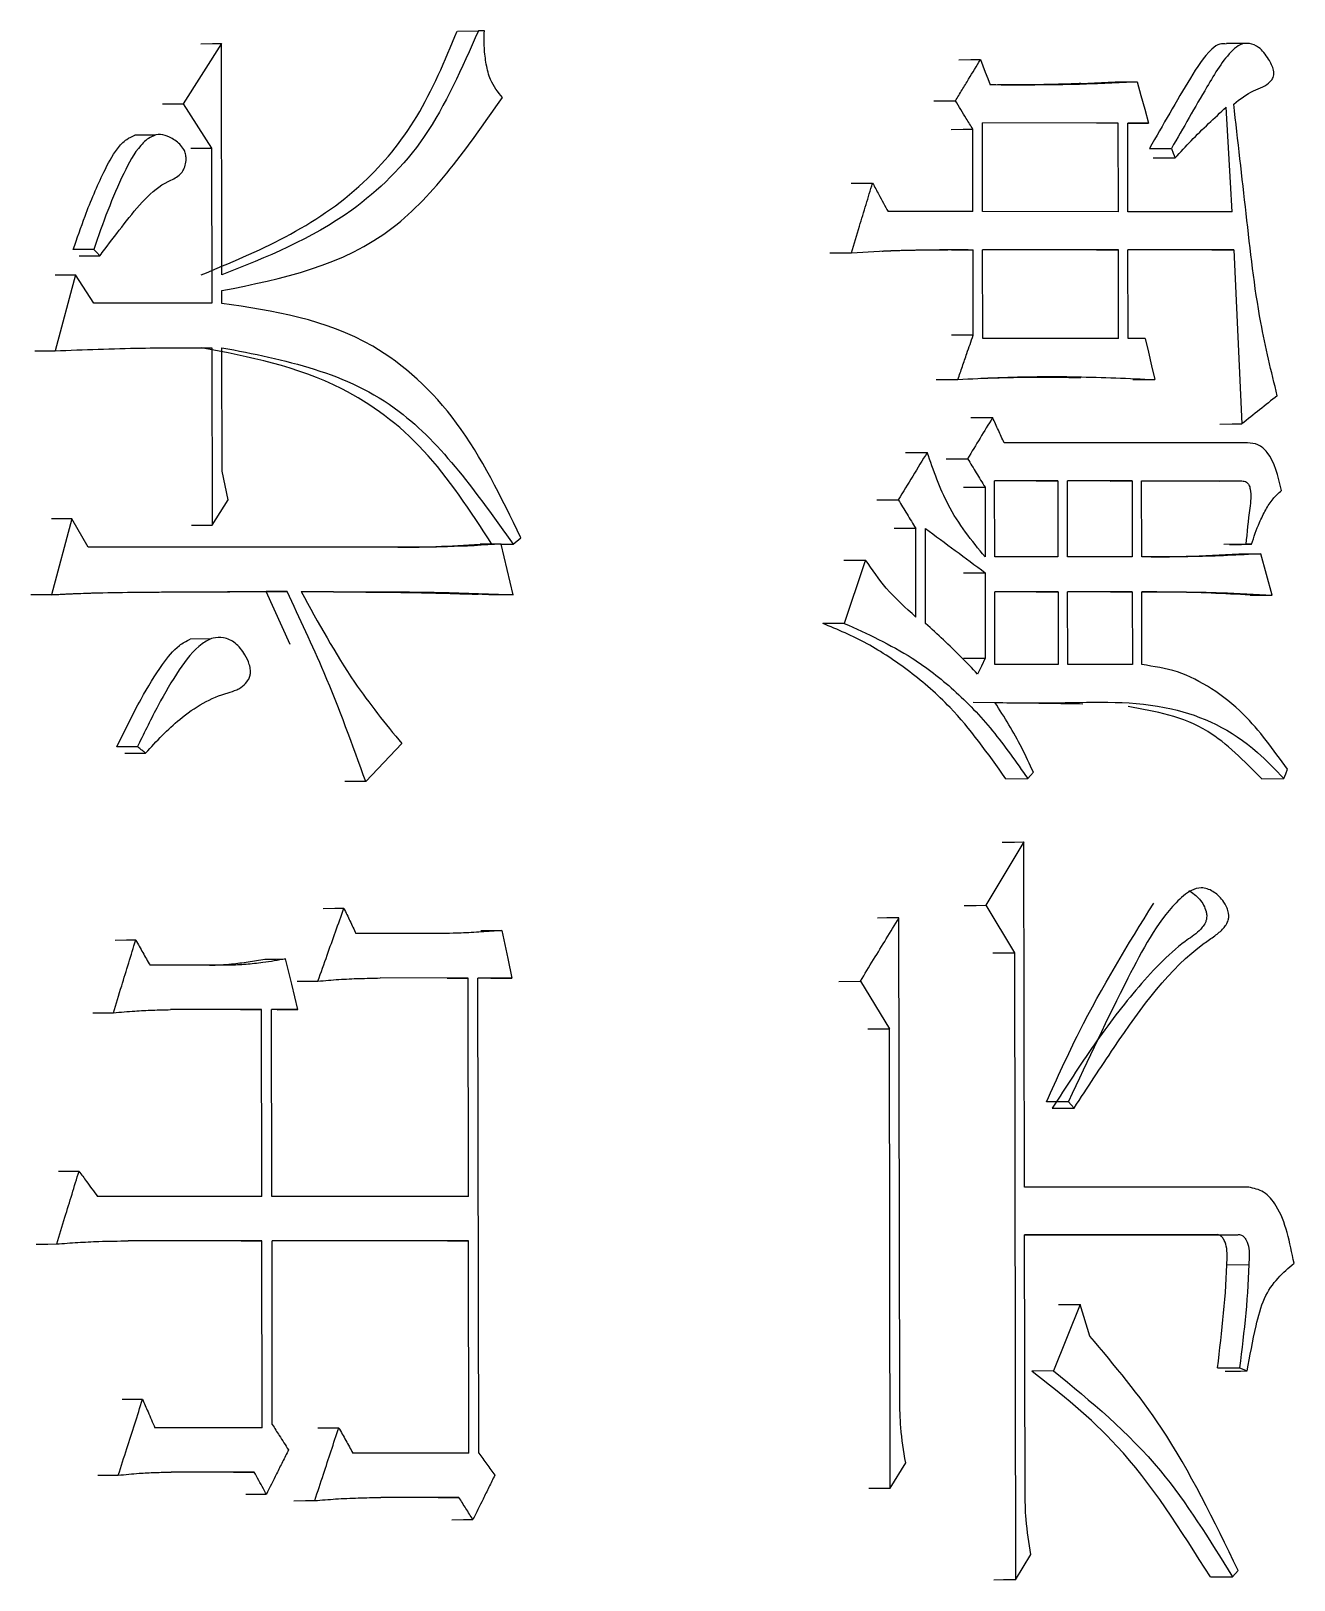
# Model space of a CAD drawing. Header units: millimetres. Extents: x 2320 to 4000, y 933 to 2121.
# Drawn here: x 2917.32 to 2921.64, y 1097.84 to 1103.13 of the extents above; entities that cross this region are included whole.
import ezdxf

# ---------------------------------------------------------------- set-up
doc = ezdxf.new("R2010")
doc.units = ezdxf.units.MM

msp = doc.modelspace()

# ---------------------------------------------------------------- linework, layer by layer
at = {"color": 7, "linetype": 'Continuous', "lineweight": 25}
for p, q in [((2918.7797, 1103.128), (2918.8513, 1103.1283)), ((2918.8716, 1103.1283), (2918.8513, 1103.1283)), ((2917.9739, 1103.0852), (2917.8428, 1102.8797)), ((2917.9753, 1102.2955), (2917.9739, 1103.0852)), ((2921.4812, 1103.0856), (2921.4056, 1103.0853)), ((2920.9087, 1102.9493), (2921.0261, 1102.9543)), ((2920.4068, 1102.8896), (2920.4806, 1102.8899)), ((2917.8428, 1102.8797), (2917.94, 1102.7282)), ((2920.5404, 1102.5113), (2920.5399, 1102.7925)), ((2921.0363, 1102.814), (2920.5727, 1102.8141)), ((2920.5732, 1102.5112), (2920.5727, 1102.8141)), ((2921.0363, 1102.814), (2920.9617, 1102.8137)), ((2921.0369, 1102.5111), (2921.0363, 1102.814)), ((2921.1402, 1102.8139), (2921.0688, 1102.814)), ((2921.0693, 1102.5111), (2921.0688, 1102.814)), ((2921.0688, 1102.8137), (2921.1402, 1102.8139)), ((2917.7488, 1102.7728), (2917.6782, 1102.7725)), ((2917.94, 1102.7282), (2917.9409, 1102.1982)), ((2921.156, 1102.6947), (2921.231, 1102.6949)), ((2920.5404, 1102.5113), (2920.2505, 1102.5113)), ((2921.0369, 1102.5111), (2920.5732, 1102.5112)), ((2921.425, 1102.5109), (2921.0693, 1102.5111)), ((2917.5379, 1102.3821), (2917.4677, 1102.3819)), ((2917.4885, 1102.3603), (2917.5588, 1102.3605)), ((2920.4665, 1102.3812), (2920.4392, 1102.3811)), ((2920.4665, 1102.3812), (2920.5406, 1102.3814)), ((2920.5411, 1102.0894), (2920.5406, 1102.3814)), ((2921.0371, 1102.3813), (2920.5734, 1102.3814)), ((2920.574, 1102.0785), (2920.5734, 1102.3814)), ((2920.9625, 1102.381), (2921.0371, 1102.3813)), ((2921.0376, 1102.0784), (2921.0371, 1102.3813)), ((2921.4316, 1102.3811), (2921.0695, 1102.3813)), ((2921.0701, 1102.0784), (2921.0695, 1102.3813)), ((2921.3563, 1102.3809), (2921.0695, 1102.381)), ((2921.3563, 1102.3809), (2921.4316, 1102.3811)), ((2917.4754, 1102.2956), (2917.406, 1102.036)), ((2917.5383, 1102.1982), (2917.4754, 1102.2956)), ((2917.9754, 1102.1981), (2917.9754, 1102.2414)), ((2917.9409, 1102.1982), (2917.5383, 1102.1982)), ((2917.8707, 1102.0465), (2917.8918, 1102.0465)), ((2917.9411, 1102.0467), (2917.9422, 1101.4409)), ((2917.9764, 1101.6248), (2917.9757, 1102.0467)), ((2920.5411, 1102.0894), (2920.4669, 1102.0891)), ((2921.0376, 1102.0784), (2920.574, 1102.0785)), ((2921.1284, 1102.0784), (2921.0701, 1102.0784)), ((2920.4147, 1101.9377), (2920.4888, 1101.938)), ((2921.0861, 1101.9375), (2921.1611, 1101.9377)), ((2920.3102, 1101.6889), (2920.3839, 1101.6891)), ((2921.4778, 1101.7212), (2920.6467, 1101.7216)), ((2920.5814, 1101.5701), (2920.5818, 1101.3322)), ((2920.83, 1101.5917), (2920.6141, 1101.5918)), ((2920.6146, 1101.3321), (2920.6141, 1101.5918)), ((2920.7557, 1101.5914), (2920.83, 1101.5917)), ((2920.83, 1101.5917), (2920.8305, 1101.3321)), ((2921.0839, 1101.5916), (2920.8626, 1101.5917)), ((2920.8631, 1101.3321), (2920.8626, 1101.5917)), ((2921.0092, 1101.5913), (2921.0839, 1101.5916)), ((2921.0839, 1101.5916), (2921.0843, 1101.332)), ((2921.1163, 1101.5916), (2921.4587, 1101.5914)), ((2921.1167, 1101.332), (2921.1163, 1101.5916)), ((2921.3834, 1101.5912), (2921.1163, 1101.5913)), ((2921.3834, 1101.5912), (2921.4588, 1101.5914)), ((2917.9422, 1101.4409), (2917.9973, 1101.5275)), ((2917.4628, 1101.4626), (2917.3935, 1101.203)), ((2917.5188, 1101.3653), (2917.4628, 1101.4626)), ((2917.8717, 1101.4407), (2917.9422, 1101.4409)), ((2920.3448, 1101.4296), (2920.2712, 1101.4293)), ((2920.3453, 1101.1267), (2920.3448, 1101.4296)), ((2920.3783, 1101.1051), (2920.3778, 1101.4296)), ((2918.5953, 1101.3651), (2917.5188, 1101.3653)), ((2918.9289, 1101.3759), (2918.8573, 1101.3756)), ((2918.9699, 1101.2028), (2918.9289, 1101.3759)), ((2918.929, 1101.3757), (2918.9697, 1101.3759)), ((2918.9697, 1101.3759), (2918.9967, 1101.3975)), ((2921.472, 1101.3751), (2921.3968, 1101.3749)), ((2921.4913, 1101.3751), (2921.472, 1101.3751)), ((2920.0998, 1101.3212), (2920.1732, 1101.3215)), ((2920.8305, 1101.3321), (2920.6146, 1101.3321)), ((2921.0843, 1101.332), (2920.8631, 1101.3321)), ((2920.5079, 1101.2778), (2920.5819, 1101.2781)), ((2920.5819, 1101.2781), (2920.5824, 1100.986)), ((2917.3935, 1101.203), (2917.3234, 1101.2028)), ((2918.1267, 1101.2135), (2917.9943, 1101.2132)), ((2918.2089, 1101.0335), (2918.1267, 1101.2135)), ((2918.1978, 1101.2137), (2918.1271, 1101.2135)), ((2918.9699, 1101.2028), (2918.8982, 1101.2025)), ((2920.8307, 1101.2131), (2920.6148, 1101.2132)), ((2920.6152, 1100.9644), (2920.6148, 1101.2132)), ((2920.7564, 1101.2128), (2920.8307, 1101.2131)), ((2920.8307, 1101.2131), (2920.8311, 1100.9643)), ((2921.0845, 1101.213), (2920.8633, 1101.2131)), ((2920.8637, 1100.9643), (2920.8633, 1101.2131)), ((2921.0098, 1101.2127), (2921.0845, 1101.213)), ((2921.0845, 1101.213), (2921.0849, 1100.9642)), ((2921.1174, 1100.9642), (2921.1169, 1101.213)), ((2921.4868, 1101.2017), (2921.5623, 1101.202)), ((2917.9378, 1101.0519), (2917.8669, 1101.0517)), ((2920.5084, 1100.9858), (2920.5824, 1100.986)), ((2920.8311, 1100.9643), (2920.6152, 1100.9644)), ((2921.0849, 1100.9642), (2920.8637, 1100.9643)), ((2920.9158, 1100.8295), (2920.5412, 1100.8344)), ((2917.6869, 1100.6838), (2917.6165, 1100.6835)), ((2918.4668, 1100.5648), (2918.5895, 1100.6944)), ((2917.6443, 1100.6618), (2917.7148, 1100.6621)), ((2918.4668, 1100.5648), (2918.3957, 1100.5645)), ((2920.6528, 1100.5746), (2920.7272, 1100.5749)), ((2921.5265, 1100.5745), (2921.6019, 1100.5748)), ((2920.7145, 1100.3586), (2920.5838, 1100.1423)), ((2920.7165, 1099.1795), (2920.7145, 1100.3586)), ((2920.5838, 1100.1423), (2920.6824, 1099.98)), ((2920.2904, 1098.4549), (2920.2876, 1100.0991)), ((2918.6863, 1100.0454), (2918.4333, 1100.0454)), ((2920.6824, 1099.98), (2920.686, 1097.8381)), ((2918, 1099.9373), (2917.7299, 1099.9374)), ((2918.8159, 1099.8939), (2918.5157, 1099.894)), ((2918.7444, 1099.8937), (2918.8159, 1099.8939)), ((2918.8172, 1099.1475), (2918.8159, 1099.8939)), ((2918.9654, 1099.8939), (2918.8499, 1099.8939)), ((2918.8527, 1098.2713), (2918.8499, 1099.8939)), ((2918.8937, 1099.8936), (2918.9654, 1099.8939)), ((2920.0824, 1099.8825), (2920.1558, 1099.8828)), ((2920.1558, 1099.8828), (2920.2553, 1099.7205)), ((2918.1107, 1099.7859), (2917.7995, 1099.7859)), ((2918.0401, 1099.7856), (2918.1107, 1099.7859)), ((2918.1118, 1099.1477), (2918.1107, 1099.7859)), ((2918.2346, 1099.7859), (2918.1452, 1099.7859)), ((2918.1462, 1099.1477), (2918.1452, 1099.7859)), ((2918.1639, 1099.7856), (2918.2346, 1099.7859)), ((2920.2579, 1098.152), (2920.2553, 1099.7205)), ((2920.8662, 1099.4715), (2920.7916, 1099.4713)), ((2920.8112, 1099.4497), (2920.8858, 1099.4499)), ((2918.1118, 1099.1477), (2917.5504, 1099.1477)), ((2918.8172, 1099.1475), (2918.1462, 1099.1477)), ((2921.4821, 1099.1792), (2920.7165, 1099.1795)), ((2918.112, 1098.9962), (2917.6551, 1098.9963)), ((2918.0414, 1098.996), (2918.112, 1098.9962)), ((2918.1131, 1098.358), (2918.112, 1098.9962)), ((2918.8175, 1098.9961), (2918.1465, 1098.9962)), ((2918.1476, 1098.3688), (2918.1465, 1098.9962)), ((2918.7459, 1098.9958), (2918.8175, 1098.9961)), ((2918.8187, 1098.2713), (2918.8175, 1098.9961)), ((2920.7168, 1099.0172), (2921.4438, 1099.0169)), ((2920.7182, 1098.141), (2920.7168, 1099.0172)), ((2921.3684, 1099.0167), (2920.7168, 1099.0169)), ((2921.3692, 1099.0167), (2921.4445, 1099.0169)), ((2921.4812, 1098.914), (2921.4063, 1098.9137)), ((2920.9065, 1098.7792), (2920.8156, 1098.552)), ((2920.9393, 1098.671), (2920.9065, 1098.7792)), ((2920.8156, 1098.552), (2920.7413, 1098.5517)), ((2921.451, 1098.5626), (2921.4767, 1098.5518)), ((2918.1131, 1098.358), (2917.7465, 1098.358)), ((2918.8187, 1098.2713), (2918.4226, 1098.2714)), ((2920.2579, 1098.152), (2920.3106, 1098.2385)), ((2918.0858, 1098.2066), (2917.8022, 1098.2066)), ((2918.0152, 1098.2063), (2918.0858, 1098.2066)), ((2920.1844, 1098.1517), (2920.2579, 1098.152)), ((2918.7849, 1098.1199), (2918.5187, 1098.1199)), ((2918.7134, 1098.1196), (2918.7849, 1098.1199)), ((2920.686, 1097.8381), (2920.7382, 1097.9247)), ((2921.4264, 1097.8487), (2921.4457, 1097.8703)), ((2921.3511, 1097.8484), (2921.4264, 1097.8487))]:
    msp.add_line(p, q, dxfattribs=at)
at = {"color": 7, "linetype": 'Continuous', "lineweight": 25, "flags": 128}
for points in [[(2917.9035, 1103.0849), (2917.9428, 1103.0851), (2917.9739, 1103.0852)], [(2920.4919, 1103.0302), (2920.5331, 1103.0304), (2920.5658, 1103.0305)], [(2920.5658, 1103.0305), (2920.574, 1103.0088), (2920.5823, 1102.9872), (2920.5905, 1102.9656), (2920.5987, 1102.9439)], [(2921.0261, 1102.9543), (2921.0681, 1102.9545), (2921.101, 1102.9546)], [(2921.101, 1102.9546), (2921.1139, 1102.9084), (2921.127, 1102.8612), (2921.1402, 1102.8139)], [(2917.7725, 1102.8794), (2917.8117, 1102.8795), (2917.8428, 1102.8797)], [(2921.425, 1102.5109), (2921.4194, 1102.6106), (2921.4139, 1102.7103), (2921.4051, 1102.8679)], [(2920.466, 1102.7923), (2920.5073, 1102.7924), (2920.5399, 1102.7925)], [(2917.8696, 1102.7279), (2917.9088, 1102.7281), (2917.94, 1102.7282)], [(2921.1432, 1102.7271), (2921.1714, 1102.7272), (2921.1947, 1102.7273), (2921.218, 1102.7274)], [(2921.218, 1102.7274), (2921.2245, 1102.7111), (2921.231, 1102.6949)], [(2920.1241, 1102.6085), (2920.165, 1102.6086), (2920.1975, 1102.6087)], [(2917.5589, 1102.3605), (2917.5484, 1102.3713), (2917.538, 1102.3821)], [(2920.0518, 1102.3705), (2920.0927, 1102.3706), (2920.1251, 1102.3708)], [(2921.4316, 1102.3811), (2921.445, 1102.0836), (2921.4584, 1101.7862)], [(2917.4055, 1102.2953), (2917.4445, 1102.2955), (2917.4754, 1102.2956)], [(2921.1284, 1102.0784), (2921.1394, 1102.0311), (2921.1503, 1101.9844), (2921.1611, 1101.9377)], [(2917.3362, 1102.0357), (2917.3752, 1102.0358), (2917.406, 1102.036)], [(2920.5332, 1101.8079), (2920.5745, 1101.808), (2920.6072, 1101.8081)], [(2921.3832, 1101.7859), (2921.4252, 1101.7861), (2921.4584, 1101.7862)], [(2917.9973, 1101.5275), (2917.9869, 1101.5762), (2917.9764, 1101.6248)], [(2920.4483, 1101.6673), (2920.4895, 1101.6674), (2920.5221, 1101.6675)], [(2920.5074, 1101.5699), (2920.5487, 1101.57), (2920.5814, 1101.5701)], [(2920.2117, 1101.5267), (2920.2527, 1101.5269), (2920.2852, 1101.527)], [(2917.4628, 1101.4626), (2917.4235, 1101.4625), (2917.393, 1101.4624)], [(2921.416, 1101.3748), (2921.4368, 1101.3749), (2921.4577, 1101.375), (2921.4913, 1101.3751)], [(2921.448, 1101.3424), (2921.4903, 1101.3425), (2921.5235, 1101.3426)], [(2921.5623, 1101.202), (2921.5429, 1101.2723), (2921.5235, 1101.3426)], [(2920.5824, 1100.986), (2920.5693, 1100.959), (2920.5562, 1100.9319)], [(2920.7272, 1100.5749), (2920.737, 1100.5857), (2920.7468, 1100.5965)], [(2921.6019, 1100.5748), (2921.6082, 1100.5908), (2921.6146, 1100.607)], [(2920.6404, 1100.3583), (2920.6818, 1100.3584), (2920.7145, 1100.3586)], [(2920.5099, 1100.142), (2920.5511, 1100.1421), (2920.5838, 1100.1423)], [(2918.3211, 1100.1317), (2918.3606, 1100.1319), (2918.392, 1100.132)], [(2920.2876, 1100.0991), (2920.2463, 1100.0989), (2920.2141, 1100.0988)], [(2918.8595, 1100.0559), (2918.8995, 1100.0561), (2918.9312, 1100.0562)], [(2918.9312, 1100.0562), (2918.9413, 1100.0083), (2918.9514, 1099.9604), (2918.9654, 1099.8939)], [(2917.611, 1100.0237), (2917.6501, 1100.0238), (2917.6811, 1100.0239)], [(2920.6083, 1099.9797), (2920.6497, 1099.9799), (2920.6824, 1099.98)], [(2918.122, 1099.9587), (2918.1618, 1099.9588), (2918.1931, 1099.9589)], [(2918.2346, 1099.7859), (2918.2139, 1099.8724), (2918.1931, 1099.9589)], [(2918.232, 1099.883), (2918.2719, 1099.8831), (2918.3032, 1099.8832)], [(2917.535, 1099.7749), (2917.5741, 1099.775), (2917.6051, 1099.7751)], [(2920.1818, 1099.7202), (2920.2228, 1099.7204), (2920.2553, 1099.7205)], [(2920.8858, 1099.4499), (2920.876, 1099.4607), (2920.8662, 1099.4715)], [(2917.4177, 1099.234), (2917.4567, 1099.2342), (2917.4875, 1099.2343)], [(2917.3414, 1098.9852), (2917.3804, 1098.9854), (2917.4112, 1098.9855)], [(2920.8321, 1098.7789), (2920.8737, 1098.7791), (2920.9065, 1098.7792)], [(2921.3758, 1098.5624), (2921.4063, 1098.5625), (2921.4286, 1098.5625), (2921.451, 1098.5626)], [(2921.4015, 1098.5515), (2921.432, 1098.5516), (2921.4544, 1098.5517), (2921.4767, 1098.5518)], [(2917.6345, 1098.4552), (2917.6736, 1098.4553), (2917.7046, 1098.4554)], [(2918.3035, 1098.3577), (2918.3431, 1098.3578), (2918.3745, 1098.358)], [(2917.5516, 1098.1956), (2917.5907, 1098.1957), (2917.6216, 1098.1958)], [(2918.0566, 1098.1306), (2918.096, 1098.1307), (2918.1273, 1098.1308)], [(2918.2216, 1098.1089), (2918.2611, 1098.1091), (2918.2925, 1098.1092)], [(2918.7611, 1098.0439), (2918.801, 1098.0441), (2918.8327, 1098.0442)], [(2920.686, 1097.8381), (2920.6444, 1097.838), (2920.6119, 1097.8379)]]:
    msp.add_lwpolyline(points, dxfattribs=at)
at = {"color": 7, "linetype": 'Continuous', "lineweight": 25}
for points, knots in [([(2917.9044, 1102.2953), (2918.0987, 1102.3758), (2918.3716, 1102.489), (2918.653, 1102.8265), (2918.7368, 1103.0267), (2918.7793, 1103.128)], [0, 0, 0, 0, 0.549349, 0.771863, 1, 1, 1, 1]), ([(2918.8513, 1103.1283), (2918.7952, 1103.0013), (2918.6846, 1102.751), (2918.3778, 1102.4547), (2918.1272, 1102.3556), (2917.9753, 1102.2955)], [0, 0, 0, 0, 0.288413, 0.568681, 1, 1, 1, 1]), ([(2918.9332, 1102.9011), (2918.9182, 1102.9198), (2918.8932, 1102.9511), (2918.8771, 1103.0144), (2918.8705, 1103.0708), (2918.8713, 1103.1091), (2918.8716, 1103.1283)], [0, 0, 0, 0, 0.328875, 0.550213, 0.774687, 1, 1, 1, 1]), ([(2921.4054, 1103.0835), (2921.3981, 1103.0843), (2921.3806, 1103.0864), (2921.3344, 1103.0509), (2921.2564, 1102.9259), (2921.189, 1102.8077), (2921.143, 1102.7271)], [0, 0, 0, 0, 0.060218, 0.14333, 0.415955, 1, 1, 1, 1]), ([(2921.4308, 1102.8787), (2921.4528, 1102.896), (2921.4847, 1102.921), (2921.5286, 1102.936), (2921.5511, 1102.9492), (2921.5628, 1102.9636), (2921.567, 1102.9736), (2921.5683, 1102.9839), (2921.5663, 1102.9977), (2921.56, 1103.0144), (2921.5443, 1103.0427), (2921.5201, 1103.0732), (2921.485, 1103.0876), (2921.4533, 1103.0854), (2921.3997, 1103.04), (2921.3249, 1102.9133), (2921.2582, 1102.7973), (2921.218, 1102.7274)], [0, 0, 0, 0, 0.116231, 0.1683248, 0.2127071, 0.2288047, 0.2388545, 0.248985, 0.2602075, 0.2820342, 0.3080202, 0.3751055, 0.4260063, 0.4769913, 0.5204189, 0.7110691, 1, 1, 1, 1]), ([(2920.4806, 1102.8899), (2920.4881, 1102.9022), (2920.5031, 1102.9269), (2920.5315, 1102.9738), (2920.5524, 1103.0083), (2920.5658, 1103.0305)], [0, 0, 0, 0, 0.2636063, 0.5272126, 1, 1, 1, 1]), ([(2921.101, 1102.9546), (2921.0354, 1102.9513), (2920.9192, 1102.9454), (2920.7516, 1102.9434), (2920.6497, 1102.9437), (2920.5987, 1102.9439)], [0, 0, 0, 0, 0.394039, 0.696995, 1, 1, 1, 1]), ([(2920.9089, 1102.9487), (2920.9074, 1102.9486), (2920.8922, 1102.9481), (2920.7606, 1102.9444), (2920.6825, 1102.944), (2920.6454, 1102.9439), (2920.6317, 1102.9439), (2920.6245, 1102.9438), (2920.6245, 1102.9438), (2920.6245, 1102.9438)], [0, 0, 0, 0, 0.0624666, 0.6020125, 0.8022295, 0.8937769, 0.9664175, 0.9871548, 1, 1, 1, 1]), ([(2917.9754, 1102.2414), (2918.1819, 1102.2831), (2918.5551, 1102.3585), (2918.8164, 1102.7336), (2918.9332, 1102.9011)], [0, 0, 0, 0, 0.55346, 1, 1, 1, 1]), ([(2920.5399, 1102.7925), (2920.5324, 1102.8049), (2920.5188, 1102.8273), (2920.499, 1102.8597), (2920.4867, 1102.8798), (2920.4806, 1102.8899)], [0, 0, 0, 0, 0.380769, 0.690384, 1, 1, 1, 1]), ([(2921.231, 1102.6949), (2921.2491, 1102.7146), (2921.2863, 1102.7553), (2921.3446, 1102.8124), (2921.3849, 1102.8494), (2921.4051, 1102.8679)], [0, 0, 0, 0, 0.320488, 0.660066, 1, 1, 1, 1]), ([(2921.5793, 1101.8826), (2921.5592, 1101.9655), (2921.5103, 1102.1672), (2921.4736, 1102.5051), (2921.445, 1102.7541), (2921.4307, 1102.8787)], [0, 0, 0, 0, 0.258421, 0.6289824, 1, 1, 1, 1]), ([(2917.4677, 1102.3819), (2917.4808, 1102.4201), (2917.5121, 1102.5111), (2917.5612, 1102.6274), (2917.6085, 1102.7168), (2917.6464, 1102.7587), (2917.6685, 1102.7681), (2917.6779, 1102.7722)], [0, 0, 0, 0, 0.253725, 0.603073, 0.807077, 0.917147, 1, 1, 1, 1]), ([(2917.5588, 1102.3606), (2917.5643, 1102.3679), (2917.5914, 1102.4049), (2917.6636, 1102.4979), (2917.7449, 1102.5992), (2917.8234, 1102.6276), (2917.8427, 1102.6493), (2917.851, 1102.669), (2917.854, 1102.6897), (2917.852, 1102.7088), (2917.8448, 1102.7267), (2917.8267, 1102.7485), (2917.7993, 1102.7656), (2917.7659, 1102.778), (2917.7307, 1102.7685), (2917.6837, 1102.7276), (2917.6361, 1102.6366), (2917.5842, 1102.5163), (2917.5534, 1102.427), (2917.5379, 1102.3821)], [0, 0, 0, 0, 0.025946, 0.129765, 0.338784, 0.385932, 0.404152, 0.422427, 0.440777, 0.454643, 0.46854, 0.48998, 0.535409, 0.570955, 0.606999, 0.655233, 0.757859, 0.878392, 1, 1, 1, 1]), ([(2920.1251, 1102.3708), (2920.1343, 1102.4011), (2920.151, 1102.456), (2920.1751, 1102.5353), (2920.19, 1102.5842), (2920.1975, 1102.6087)], [0, 0, 0, 0, 0.382821, 0.69141, 1, 1, 1, 1]), ([(2920.1975, 1102.6087), (2920.2046, 1102.5957), (2920.2169, 1102.573), (2920.2346, 1102.5405), (2920.2452, 1102.5211), (2920.2505, 1102.5113)], [0, 0, 0, 0, 0.400148, 0.700074, 1, 1, 1, 1]), ([(2920.1251, 1102.3708), (2920.1765, 1102.3738), (2920.2716, 1102.3796), (2920.4102, 1102.3818), (2920.4971, 1102.3816), (2920.5406, 1102.3814)], [0, 0, 0, 0, 0.370073, 0.685, 1, 1, 1, 1]), ([(2920.23, 1102.3767), (2920.2321, 1102.3768), (2920.255, 1102.3778), (2920.3447, 1102.3805), (2920.4124, 1102.3811), (2920.4454, 1102.3812), (2920.4531, 1102.3812), (2920.454, 1102.3812), (2920.4546, 1102.3812)], [0, 0, 0, 0, 0.049057, 0.555336, 0.817136, 0.934648, 0.964386, 1, 1, 1, 1]), ([(2918.9967, 1101.3975), (2918.9294, 1101.5356), (2918.7967, 1101.8075), (2918.4441, 1102.128), (2918.1521, 1102.1717), (2917.9754, 1102.1981)], [0, 0, 0, 0, 0.289357, 0.569882, 1, 1, 1, 1]), ([(2917.406, 1102.036), (2917.5041, 1102.0399), (2917.6426, 1102.0454), (2917.8207, 1102.0463), (2917.901, 1102.0466), (2917.9411, 1102.0467)], [0, 0, 0, 0, 0.547988, 0.773992, 1, 1, 1, 1]), ([(2918.8975, 1101.3756), (2918.8239, 1101.489), (2918.6784, 1101.7131), (2918.3373, 1101.9637), (2918.0682, 1102.0152), (2917.9049, 1102.0464)], [0, 0, 0, 0, 0.287054, 0.56721, 1, 1, 1, 1]), ([(2917.9757, 1102.0467), (2918.1888, 1102.0056), (2918.5743, 1101.9312), (2918.8475, 1101.5475), (2918.9697, 1101.3759)], [0, 0, 0, 0, 0.552698, 1, 1, 1, 1]), ([(2920.4888, 1101.938), (2920.4939, 1101.9528), (2920.5041, 1101.9824), (2920.5216, 1102.0328), (2920.5339, 1102.0685), (2920.5411, 1102.0894)], [0, 0, 0, 0, 0.293254, 0.586508, 1, 1, 1, 1]), ([(2920.4888, 1101.938), (2920.5344, 1101.9404), (2920.6699, 1101.9478), (2920.8944, 1101.9495), (2921.0722, 1101.9417), (2921.1611, 1101.9377)], [0, 0, 0, 0, 0.202288, 0.600921, 1, 1, 1, 1]), ([(2920.5675, 1101.942), (2920.5688, 1101.942), (2920.5752, 1101.9423), (2920.6486, 1101.945), (2920.7732, 1101.9471), (2920.8542, 1101.9456), (2920.9084, 1101.9445)], [0, 0, 0, 0, 0.049405, 0.249194, 0.497626, 1, 1, 1, 1]), ([(2921.5793, 1101.8826), (2921.5593, 1101.8666), (2921.519, 1101.8345), (2921.4787, 1101.8023), (2921.4584, 1101.7862)], [0, 0, 0, 0, 0.497808, 1, 1, 1, 1]), ([(2920.6072, 1101.8081), (2920.593, 1101.7847), (2920.5647, 1101.7378), (2920.5363, 1101.6909), (2920.5221, 1101.6675)], [0, 0, 0, 0, 0.500001, 1, 1, 1, 1]), ([(2920.6467, 1101.7216), (2920.6401, 1101.736), (2920.627, 1101.7648), (2920.6138, 1101.7937), (2920.6072, 1101.8081)], [0, 0, 0, 0, 0.500003, 1, 1, 1, 1]), ([(2920.3839, 1101.6891), (2920.3675, 1101.6621), (2920.3346, 1101.6081), (2920.3017, 1101.554), (2920.2852, 1101.527)], [0, 0, 0, 0, 0.499872, 1, 1, 1, 1]), ([(2920.5818, 1101.3321), (2920.5364, 1101.3877), (2920.4546, 1101.4877), (2920.4057, 1101.6271), (2920.3839, 1101.6891)], [0, 0, 0, 0, 0.5548825, 1, 1, 1, 1]), ([(2921.5937, 1101.5589), (2921.5821, 1101.6078), (2921.566, 1101.6749), (2921.5142, 1101.7189), (2921.4899, 1101.7205), (2921.4778, 1101.7212)], [0, 0, 0, 0, 0.574728, 0.78886, 1, 1, 1, 1]), ([(2920.5221, 1101.6675), (2920.532, 1101.6513), (2920.5518, 1101.6188), (2920.5715, 1101.5864), (2920.5814, 1101.5701)], [0, 0, 0, 0, 0.500001, 1, 1, 1, 1]), ([(2921.4587, 1101.5915), (2921.4643, 1101.5912), (2921.4733, 1101.5907), (2921.4832, 1101.5782), (2921.4923, 1101.5485), (2921.4823, 1101.4774), (2921.4761, 1101.4157), (2921.472, 1101.3751)], [0, 0, 0, 0, 0.100185, 0.161773, 0.226321, 0.490481, 1, 1, 1, 1]), ([(2920.2852, 1101.527), (2920.2952, 1101.5107), (2920.315, 1101.4783), (2920.3349, 1101.4458), (2920.3448, 1101.4296)], [0, 0, 0, 0, 0.500001, 1, 1, 1, 1]), ([(2921.4913, 1101.3751), (2921.4999, 1101.4003), (2921.5141, 1101.4415), (2921.5392, 1101.4932), (2921.5638, 1101.532), (2921.5838, 1101.55), (2921.5937, 1101.5589)], [0, 0, 0, 0, 0.346429, 0.567933, 0.786121, 1, 1, 1, 1]), ([(2920.3778, 1101.4296), (2920.4118, 1101.4043), (2920.48, 1101.3538), (2920.5479, 1101.3033), (2920.5819, 1101.2781)], [0, 0, 0, 0, 0.5, 1, 1, 1, 1]), ([(2918.576, 1101.3651), (2918.589, 1101.3652), (2918.6323, 1101.3653), (2918.7261, 1101.3675), (2918.8066, 1101.3725), (2918.8569, 1101.3756)], [0, 0, 0, 0, 0.137829, 0.461511, 1, 1, 1, 1]), ([(2918.9289, 1101.3759), (2918.8679, 1101.3721), (2918.7819, 1101.3668), (2918.6705, 1101.3653), (2918.6204, 1101.3652), (2918.5953, 1101.3651)], [0, 0, 0, 0, 0.550657, 0.775317, 1, 1, 1, 1]), ([(2920.1732, 1101.3215), (2920.1611, 1101.2854), (2920.137, 1101.2133), (2920.1128, 1101.1412), (2920.1007, 1101.1052)], [0, 0, 0, 0, 0.500055, 1, 1, 1, 1]), ([(2920.3453, 1101.1267), (2920.3106, 1101.1577), (2920.2485, 1101.2134), (2920.1963, 1101.2883), (2920.1732, 1101.3215)], [0, 0, 0, 0, 0.557716, 1, 1, 1, 1]), ([(2921.5235, 1101.3426), (2921.4478, 1101.3386), (2921.3424, 1101.3331), (2921.2065, 1101.3321), (2921.1467, 1101.332), (2921.1167, 1101.332)], [0, 0, 0, 0, 0.560315, 0.780152, 1, 1, 1, 1]), ([(2921.1488, 1101.332), (2921.1509, 1101.332), (2921.1907, 1101.3321), (2921.2906, 1101.3342), (2921.3881, 1101.3393), (2921.448, 1101.3424)], [0, 0, 0, 0, 0.020888, 0.39739, 1, 1, 1, 1]), ([(2917.3935, 1101.203), (2917.3991, 1101.2033), (2917.4102, 1101.2039), (2917.4242, 1101.2045), (2917.4382, 1101.2052), (2917.4521, 1101.2059), (2917.4689, 1101.2066), (2917.4912, 1101.2076), (2917.5135, 1101.2084), (2917.5414, 1101.2092), (2917.6027, 1101.2105), (2917.6695, 1101.2117), (2917.7362, 1101.2121), (2917.8029, 1101.2125), (2917.8695, 1101.2129), (2917.9359, 1101.2132), (2917.9636, 1101.2133), (2917.9857, 1101.2133), (2918.0023, 1101.2134), (2918.0189, 1101.2134), (2918.0327, 1101.2135), (2918.0466, 1101.2135), (2918.0576, 1101.2135), (2918.0714, 1101.2135), (2918.0825, 1101.2136), (2918.0963, 1101.2136), (2918.1073, 1101.2136), (2918.1211, 1101.2136), (2918.1308, 1101.2136), (2918.1404, 1101.2137), (2918.1459, 1101.2137), (2918.1528, 1101.2137), (2918.1583, 1101.2137), (2918.1652, 1101.2137), (2918.1707, 1101.2137), (2918.1776, 1101.2137), (2918.1831, 1101.2137), (2918.1903, 1101.2137), (2918.1948, 1101.2137), (2918.1978, 1101.2137)], [0, 0, 0, 0, 0.020702, 0.041404, 0.051755, 0.072457, 0.093159, 0.113861, 0.155266, 0.175968, 0.217372, 0.382989, 0.424393, 0.465797, 0.631413, 0.672817, 0.714222, 0.734924, 0.755626, 0.776328, 0.79703, 0.807381, 0.828083, 0.838434, 0.859136, 0.869487, 0.890189, 0.90054, 0.921242, 0.926417, 0.936768, 0.941944, 0.952295, 0.95747, 0.967821, 0.972997, 0.983348, 0.988524, 1, 1, 1, 1]), ([(2918.4668, 1100.5648), (2918.4213, 1100.6902), (2918.3403, 1100.9137), (2918.2413, 1101.1222), (2918.1978, 1101.2137)], [0, 0, 0, 0, 0.561153, 1, 1, 1, 1]), ([(2918.246, 1101.2137), (2918.3072, 1101.2135), (2918.4592, 1101.213), (2918.7007, 1101.2128), (2918.8802, 1101.2061), (2918.9699, 1101.2028)], [0, 0, 0, 0, 0.252145, 0.626035, 1, 1, 1, 1]), ([(2918.246, 1101.2137), (2918.3043, 1101.1072), (2918.4076, 1100.9184), (2918.5343, 1100.7624), (2918.5895, 1100.6944)], [0, 0, 0, 0, 0.563978, 1, 1, 1, 1]), ([(2918.3568, 1101.2129), (2918.332, 1101.213), (2918.2952, 1101.2132), (2918.2583, 1101.2133), (2918.2462, 1101.2133)], [0, 0, 0, 0, 0.673597, 1, 1, 1, 1]), ([(2918.3568, 1101.2129), (2918.4154, 1101.2126), (2918.5113, 1101.2121), (2918.6504, 1101.21), (2918.751, 1101.2076), (2918.821, 1101.2056), (2918.8462, 1101.2048), (2918.8501, 1101.2047), (2918.8512, 1101.2047), (2918.8509, 1101.2047), (2918.8504, 1101.2047), (2918.85, 1101.2048), (2918.8495, 1101.2048), (2918.8482, 1101.2048), (2918.8435, 1101.205), (2918.8323, 1101.2054), (2918.8224, 1101.2059), (2918.8158, 1101.2061)], [0, 0, 0, 0, 0.317533, 0.519907, 0.773583, 0.911702, 0.934665, 0.942364, 0.94769, 0.949656, 0.950546, 0.951424, 0.952335, 0.953364, 0.956882, 0.971638, 1, 1, 1, 1]), ([(2918.8978, 1101.2025), (2918.8903, 1101.2029), (2918.8752, 1101.2036), (2918.858, 1101.2043), (2918.8483, 1101.2048), (2918.8463, 1101.2048)], [0, 0, 0, 0, 0.439465, 0.878929, 1, 1, 1, 1]), ([(2921.1169, 1101.213), (2921.1622, 1101.213), (2921.2526, 1101.213), (2921.4011, 1101.2101), (2921.5041, 1101.2049), (2921.5623, 1101.202)], [0, 0, 0, 0, 0.303372, 0.606753, 1, 1, 1, 1]), ([(2921.4868, 1101.2017), (2921.4424, 1101.2041), (2921.3536, 1101.2088), (2921.2303, 1101.2123), (2921.1513, 1101.2123), (2921.1169, 1101.2124)], [0, 0, 0, 0, 0.361452, 0.722918, 1, 1, 1, 1]), ([(2920.1007, 1101.1052), (2920.0946, 1101.1051), (2920.0823, 1101.1051), (2920.0639, 1101.105), (2920.0455, 1101.105), (2920.0332, 1101.1049), (2920.0271, 1101.1049)], [0, 0, 0, 0, 0.25, 0.5, 0.75, 1, 1, 1, 1]), ([(2920.6528, 1100.5746), (2920.5916, 1100.6603), (2920.4914, 1100.8006), (2920.3259, 1100.9428), (2920.1804, 1101.0408), (2920.0781, 1101.0836), (2920.0271, 1101.1049)], [0, 0, 0, 0, 0.3453024, 0.5653815, 0.7835204, 1, 1, 1, 1]), ([(2920.1007, 1101.1052), (2920.1792, 1101.0696), (2920.309, 1101.0107), (2920.4772, 1100.8813), (2920.6099, 1100.7427), (2920.6879, 1100.631), (2920.7272, 1100.5749)], [0, 0, 0, 0, 0.335049, 0.554128, 0.775717, 1, 1, 1, 1]), ([(2920.5562, 1100.9319), (2920.5376, 1100.9515), (2920.4993, 1100.9916), (2920.4398, 1101.049), (2920.3988, 1101.0864), (2920.3783, 1101.1051)], [0, 0, 0, 0, 0.322216, 0.660992, 1, 1, 1, 1]), ([(2917.6165, 1100.6835), (2917.6433, 1100.7387), (2917.6913, 1100.8373), (2917.7621, 1100.9536), (2917.8188, 1101.026), (2917.8542, 1101.0446), (2917.8667, 1101.0511)], [0, 0, 0, 0, 0.386953, 0.691845, 0.891318, 1, 1, 1, 1]), ([(2917.7148, 1100.6621), (2917.7526, 1100.7028), (2917.8374, 1100.7943), (2917.9479, 1100.8566), (2918.0213, 1100.8751), (2918.0432, 1100.8878), (2918.0582, 1100.9007), (2918.0686, 1100.9172), (2918.0729, 1100.9308), (2918.0733, 1100.9471), (2918.0681, 1100.9708), (2918.0517, 1101.0044), (2918.0229, 1101.0406), (2917.9833, 1101.0583), (2917.9435, 1101.0572), (2917.888, 1101.0262), (2917.8251, 1100.9437), (2917.7553, 1100.824), (2917.7109, 1100.7328), (2917.6878, 1100.6856), (2917.6869, 1100.6838)], [0, 0, 0, 0, 0.148093, 0.332866, 0.364698, 0.380612, 0.406976, 0.418968, 0.429088, 0.439242, 0.454285, 0.483096, 0.528613, 0.572044, 0.609674, 0.651117, 0.755736, 0.873055, 0.995168, 1, 1, 1, 1]), ([(2921.6146, 1100.607), (2921.5665, 1100.6735), (2921.4878, 1100.7824), (2921.3566, 1100.8858), (2921.2395, 1100.9459), (2921.158, 1100.9581), (2921.1174, 1100.9642)], [0, 0, 0, 0, 0.345958, 0.566155, 0.783835, 1, 1, 1, 1]), ([(2920.6154, 1100.8346), (2920.6873, 1100.8339), (2920.8894, 1100.832), (2921.1946, 1100.848), (2921.4584, 1100.7266), (2921.5724, 1100.606), (2921.6019, 1100.5748)], [0, 0, 0, 0, 0.209588, 0.588888, 0.893437, 1, 1, 1, 1]), ([(2920.7468, 1100.5965), (2920.7337, 1100.6246), (2920.7076, 1100.681), (2920.6632, 1100.7599), (2920.6314, 1100.8097), (2920.6154, 1100.8346)], [0, 0, 0, 0, 0.332011, 0.66536, 1, 1, 1, 1]), ([(2921.5264, 1100.5745), (2921.4667, 1100.6352), (2921.3295, 1100.7747), (2921.1639, 1100.8044), (2921.0703, 1100.8212)], [0, 0, 0, 0, 0.435314, 1, 1, 1, 1]), ([(2917.7148, 1100.6621), (2917.7124, 1100.664), (2917.7066, 1100.6685), (2917.6973, 1100.6757), (2917.6904, 1100.6811), (2917.687, 1100.6838)], [0, 0, 0, 0, 0.2565032, 0.6282516, 1, 1, 1, 1]), ([(2921.2774, 1100.1931), (2921.2902, 1100.1845), (2921.309, 1100.1717), (2921.3277, 1100.1444), (2921.336, 1100.1252), (2921.339, 1100.1082), (2921.3381, 1100.0946), (2921.333, 1100.0801), (2921.3142, 1100.0529), (2921.2304, 1099.9986), (2921.1041, 1099.8693), (2920.9521, 1099.6683), (2920.8583, 1099.5227), (2920.8112, 1099.4497)], [0, 0, 0, 0, 0.053519, 0.078913, 0.099418, 0.111233, 0.123161, 0.13324, 0.15266, 0.222251, 0.482285, 0.740165, 1, 1, 1, 1]), ([(2920.8858, 1099.4499), (2920.9309, 1099.5189), (2921.0666, 1099.7268), (2921.224, 1099.9435), (2921.3647, 1100.036), (2921.3903, 1100.0566), (2921.4053, 1100.0756), (2921.412, 1100.089), (2921.4143, 1100.1032), (2921.4131, 1100.1177), (2921.4069, 1100.1377), (2921.3897, 1100.1655), (2921.3602, 1100.1926), (2921.3221, 1100.2055), (2921.2774, 1100.1923), (2921.1813, 1100.107), (2921.0446, 1099.8516), (2920.9331, 1099.614), (2920.8664, 1099.4719), (2920.8662, 1099.4715)], [0, 0, 0, 0, 0.129751, 0.390616, 0.417721, 0.44078, 0.449022, 0.457342, 0.462693, 0.468031, 0.47654, 0.491679, 0.518135, 0.5454, 0.568563, 0.608437, 0.767667, 0.999422, 1, 1, 1, 1]), ([(2920.7916, 1099.4713), (2920.8279, 1099.5517), (2920.9372, 1099.7936), (2921.0696, 1100.0073), (2921.1579, 1100.15)], [0, 0, 0, 0, 0.332449, 1, 1, 1, 1]), ([(2918.3032, 1099.8832), (2918.3138, 1099.9129), (2918.3339, 1099.9692), (2918.3635, 1100.0521), (2918.3825, 1100.1054), (2918.392, 1100.132)], [0, 0, 0, 0, 0.357822, 0.678911, 1, 1, 1, 1]), ([(2918.392, 1100.132), (2918.3955, 1100.1248), (2918.4024, 1100.1103), (2918.4127, 1100.0887), (2918.423, 1100.0671), (2918.4299, 1100.0526), (2918.4333, 1100.0454)], [0, 0, 0, 0, 0.25, 0.5, 0.75, 1, 1, 1, 1]), ([(2920.1558, 1099.8828), (2920.1708, 1099.9075), (2920.2004, 1099.9559), (2920.2443, 1100.028), (2920.2732, 1100.0754), (2920.2876, 1100.0991)], [0, 0, 0, 0, 0.342688, 0.671344, 1, 1, 1, 1]), ([(2918.9312, 1100.0562), (2918.908, 1100.0544), (2918.8618, 1100.0508), (2918.7801, 1100.0466), (2918.7216, 1100.0459), (2918.6863, 1100.0454)], [0, 0, 0, 0, 0.2843091, 0.5686289, 1, 1, 1, 1]), ([(2917.6051, 1099.7751), (2917.6144, 1099.8057), (2917.6318, 1099.8625), (2917.6571, 1099.9454), (2917.6731, 1099.9977), (2917.6811, 1100.0239)], [0, 0, 0, 0, 0.3688531, 0.6844265, 1, 1, 1, 1]), ([(2917.6811, 1100.0239), (2917.6852, 1100.0167), (2917.6933, 1100.0023), (2917.7055, 1099.9806), (2917.7177, 1099.959), (2917.7258, 1099.9446), (2917.7299, 1099.9374)], [0, 0, 0, 0, 0.25, 0.5, 0.75, 1, 1, 1, 1]), ([(2917.9333, 1099.9373), (2917.9584, 1099.9385), (2918.0025, 1099.9405), (2918.0653, 1099.949), (2918.1031, 1099.9555), (2918.122, 1099.9587)], [0, 0, 0, 0, 0.396818, 0.698286, 1, 1, 1, 1]), ([(2918.1931, 1099.9589), (2918.1671, 1099.9545), (2918.1222, 1099.9468), (2918.0577, 1099.9397), (2918.0193, 1099.9381), (2918, 1099.9373)], [0, 0, 0, 0, 0.405142, 0.70235, 1, 1, 1, 1]), ([(2918.3032, 1099.8832), (2918.327, 1099.8853), (2918.3743, 1099.8895), (2918.4451, 1099.8926), (2918.4922, 1099.8935), (2918.5157, 1099.894)], [0, 0, 0, 0, 0.33488, 0.667383, 1, 1, 1, 1]), ([(2917.6051, 1099.7751), (2917.6293, 1099.7774), (2917.6738, 1099.7815), (2917.7387, 1099.7844), (2917.7792, 1099.7854), (2917.7995, 1099.7859)], [0, 0, 0, 0, 0.373871, 0.686891, 1, 1, 1, 1]), ([(2917.4112, 1098.9855), (2917.4206, 1099.0161), (2917.438, 1099.0728), (2917.4635, 1099.1558), (2917.4795, 1099.2081), (2917.4875, 1099.2343)], [0, 0, 0, 0, 0.368853, 0.684427, 1, 1, 1, 1]), ([(2917.4875, 1099.2343), (2917.496, 1099.2226), (2917.5108, 1099.2023), (2917.5317, 1099.1735), (2917.5442, 1099.1563), (2917.5504, 1099.1477)], [0, 0, 0, 0, 0.404836, 0.702418, 1, 1, 1, 1]), ([(2921.6367, 1098.9195), (2921.6226, 1098.9909), (2921.6032, 1099.089), (2921.5347, 1099.1688), (2921.4995, 1099.1758), (2921.4821, 1099.1792)], [0, 0, 0, 0, 0.574617, 0.790317, 1, 1, 1, 1]), ([(2917.4112, 1098.9855), (2917.4351, 1098.9874), (2917.483, 1098.9911), (2917.5643, 1098.9951), (2917.6216, 1098.9958), (2917.655, 1098.9963)], [0, 0, 0, 0, 0.294321, 0.588654, 1, 1, 1, 1]), ([(2921.3756, 1098.5624), (2921.3905, 1098.6868), (2921.4066, 1098.8216), (2921.4084, 1098.9701), (2921.4011, 1098.9948), (2921.3914, 1099.0091), (2921.3834, 1099.0157), (2921.3754, 1099.0182), (2921.3708, 1099.017), (2921.3685, 1099.0164)], [0, 0, 0, 0, 0.769318, 0.833437, 0.895211, 0.926583, 0.957133, 0.978253, 1, 1, 1, 1]), ([(2921.4438, 1099.0167), (2921.4462, 1099.0173), (2921.4508, 1099.0184), (2921.4587, 1099.016), (2921.4668, 1099.0094), (2921.4765, 1098.995), (2921.4838, 1098.9704), (2921.482, 1098.8219), (2921.4658, 1098.687), (2921.451, 1098.5626)], [0, 0, 0, 0, 0.021772, 0.042916, 0.073493, 0.104882, 0.166661, 0.230772, 1, 1, 1, 1]), ([(2921.4767, 1098.5518), (2921.4862, 1098.6033), (2921.5016, 1098.6878), (2921.5311, 1098.8023), (2921.5805, 1098.872), (2921.6181, 1098.9038), (2921.6367, 1098.9195)], [0, 0, 0, 0, 0.3492702, 0.5727501, 0.7884516, 1, 1, 1, 1]), ([(2921.4457, 1097.8703), (2921.3637, 1098.0398), (2921.2183, 1098.3404), (2921.024, 1098.5706), (2920.9393, 1098.6709)], [0, 0, 0, 0, 0.564156, 1, 1, 1, 1]), ([(2921.3511, 1097.8484), (2921.2503, 1098.0083), (2921.0717, 1098.2913), (2920.8413, 1098.4728), (2920.741, 1098.5517)], [0, 0, 0, 0, 0.564819, 1, 1, 1, 1]), ([(2920.8156, 1098.552), (2920.9427, 1098.4483), (2921.1718, 1098.2613), (2921.348, 1097.9758), (2921.4264, 1097.8487)], [0, 0, 0, 0, 0.554743, 1, 1, 1, 1]), ([(2917.6216, 1098.1958), (2917.6314, 1098.2262), (2917.6501, 1098.2846), (2917.6777, 1098.3712), (2917.6957, 1098.4273), (2917.7046, 1098.4554)], [0, 0, 0, 0, 0.350919, 0.675459, 1, 1, 1, 1]), ([(2917.7046, 1098.4554), (2917.7108, 1098.4411), (2917.7208, 1098.4178), (2917.7347, 1098.3853), (2917.7425, 1098.3671), (2917.7465, 1098.358)], [0, 0, 0, 0, 0.4397276, 0.7198639, 1, 1, 1, 1]), ([(2920.3106, 1098.2385), (2920.304, 1098.2783), (2920.2921, 1098.3494), (2920.2909, 1098.4226), (2920.2904, 1098.4549)], [0, 0, 0, 0, 0.558835, 1, 1, 1, 1]), ([(2918.1476, 1098.3688), (2918.1554, 1098.3564), (2918.1686, 1098.3358), (2918.187, 1098.307), (2918.1975, 1098.2905), (2918.2028, 1098.2823)], [0, 0, 0, 0, 0.428365, 0.714182, 1, 1, 1, 1]), ([(2918.2925, 1098.1092), (2918.3024, 1098.1393), (2918.3211, 1098.1958), (2918.3484, 1098.2788), (2918.3658, 1098.3316), (2918.3745, 1098.358)], [0, 0, 0, 0, 0.363442, 0.681721, 1, 1, 1, 1]), ([(2918.3745, 1098.358), (2918.3785, 1098.3507), (2918.3865, 1098.3363), (2918.3985, 1098.3147), (2918.4106, 1098.293), (2918.4186, 1098.2786), (2918.4226, 1098.2714)], [0, 0, 0, 0, 0.2500001, 0.5000001, 0.7500002, 1, 1, 1, 1]), ([(2918.2028, 1098.2823), (2918.196, 1098.2687), (2918.1825, 1098.2415), (2918.1573, 1098.191), (2918.1389, 1098.1541), (2918.1273, 1098.1308)], [0, 0, 0, 0, 0.2690544, 0.5381087, 1, 1, 1, 1]), ([(2918.8527, 1098.2713), (2918.8618, 1098.2587), (2918.8754, 1098.2398), (2918.8936, 1098.2145), (2918.9026, 1098.2019), (2918.9072, 1098.1956)], [0, 0, 0, 0, 0.5, 0.75, 1, 1, 1, 1]), ([(2917.6216, 1098.1958), (2917.6454, 1098.1983), (2917.6874, 1098.2026), (2917.7476, 1098.2053), (2917.784, 1098.2062), (2917.8022, 1098.2066)], [0, 0, 0, 0, 0.395544, 0.697723, 1, 1, 1, 1]), ([(2918.1273, 1098.1308), (2918.1238, 1098.1371), (2918.1152, 1098.1529), (2918.1013, 1098.1782), (2918.091, 1098.1971), (2918.0858, 1098.2066)], [0, 0, 0, 0, 0.25, 0.625, 1, 1, 1, 1]), ([(2918.9072, 1098.1956), (2918.9005, 1098.182), (2918.8871, 1098.1549), (2918.8623, 1098.1044), (2918.8441, 1098.0675), (2918.8327, 1098.0442)], [0, 0, 0, 0, 0.269054, 0.538109, 1, 1, 1, 1]), ([(2920.7382, 1097.9247), (2920.7317, 1097.9644), (2920.7199, 1098.0356), (2920.7187, 1098.1087), (2920.7182, 1098.141)], [0, 0, 0, 0, 0.558835, 1, 1, 1, 1]), ([(2918.2925, 1098.1092), (2918.3162, 1098.1111), (2918.3659, 1098.1153), (2918.4413, 1098.1185), (2918.4929, 1098.1195), (2918.5187, 1098.1199)], [0, 0, 0, 0, 0.314835, 0.657358, 1, 1, 1, 1]), ([(2918.8327, 1098.0442), (2918.8247, 1098.0568), (2918.8128, 1098.0757), (2918.7969, 1098.101), (2918.7889, 1098.1136), (2918.7849, 1098.1199)], [0, 0, 0, 0, 0.5, 0.75, 1, 1, 1, 1])]:
    msp.add_open_spline(points, degree=3, knots=knots, dxfattribs=at)

doc.saveas('drawing.dxf')
